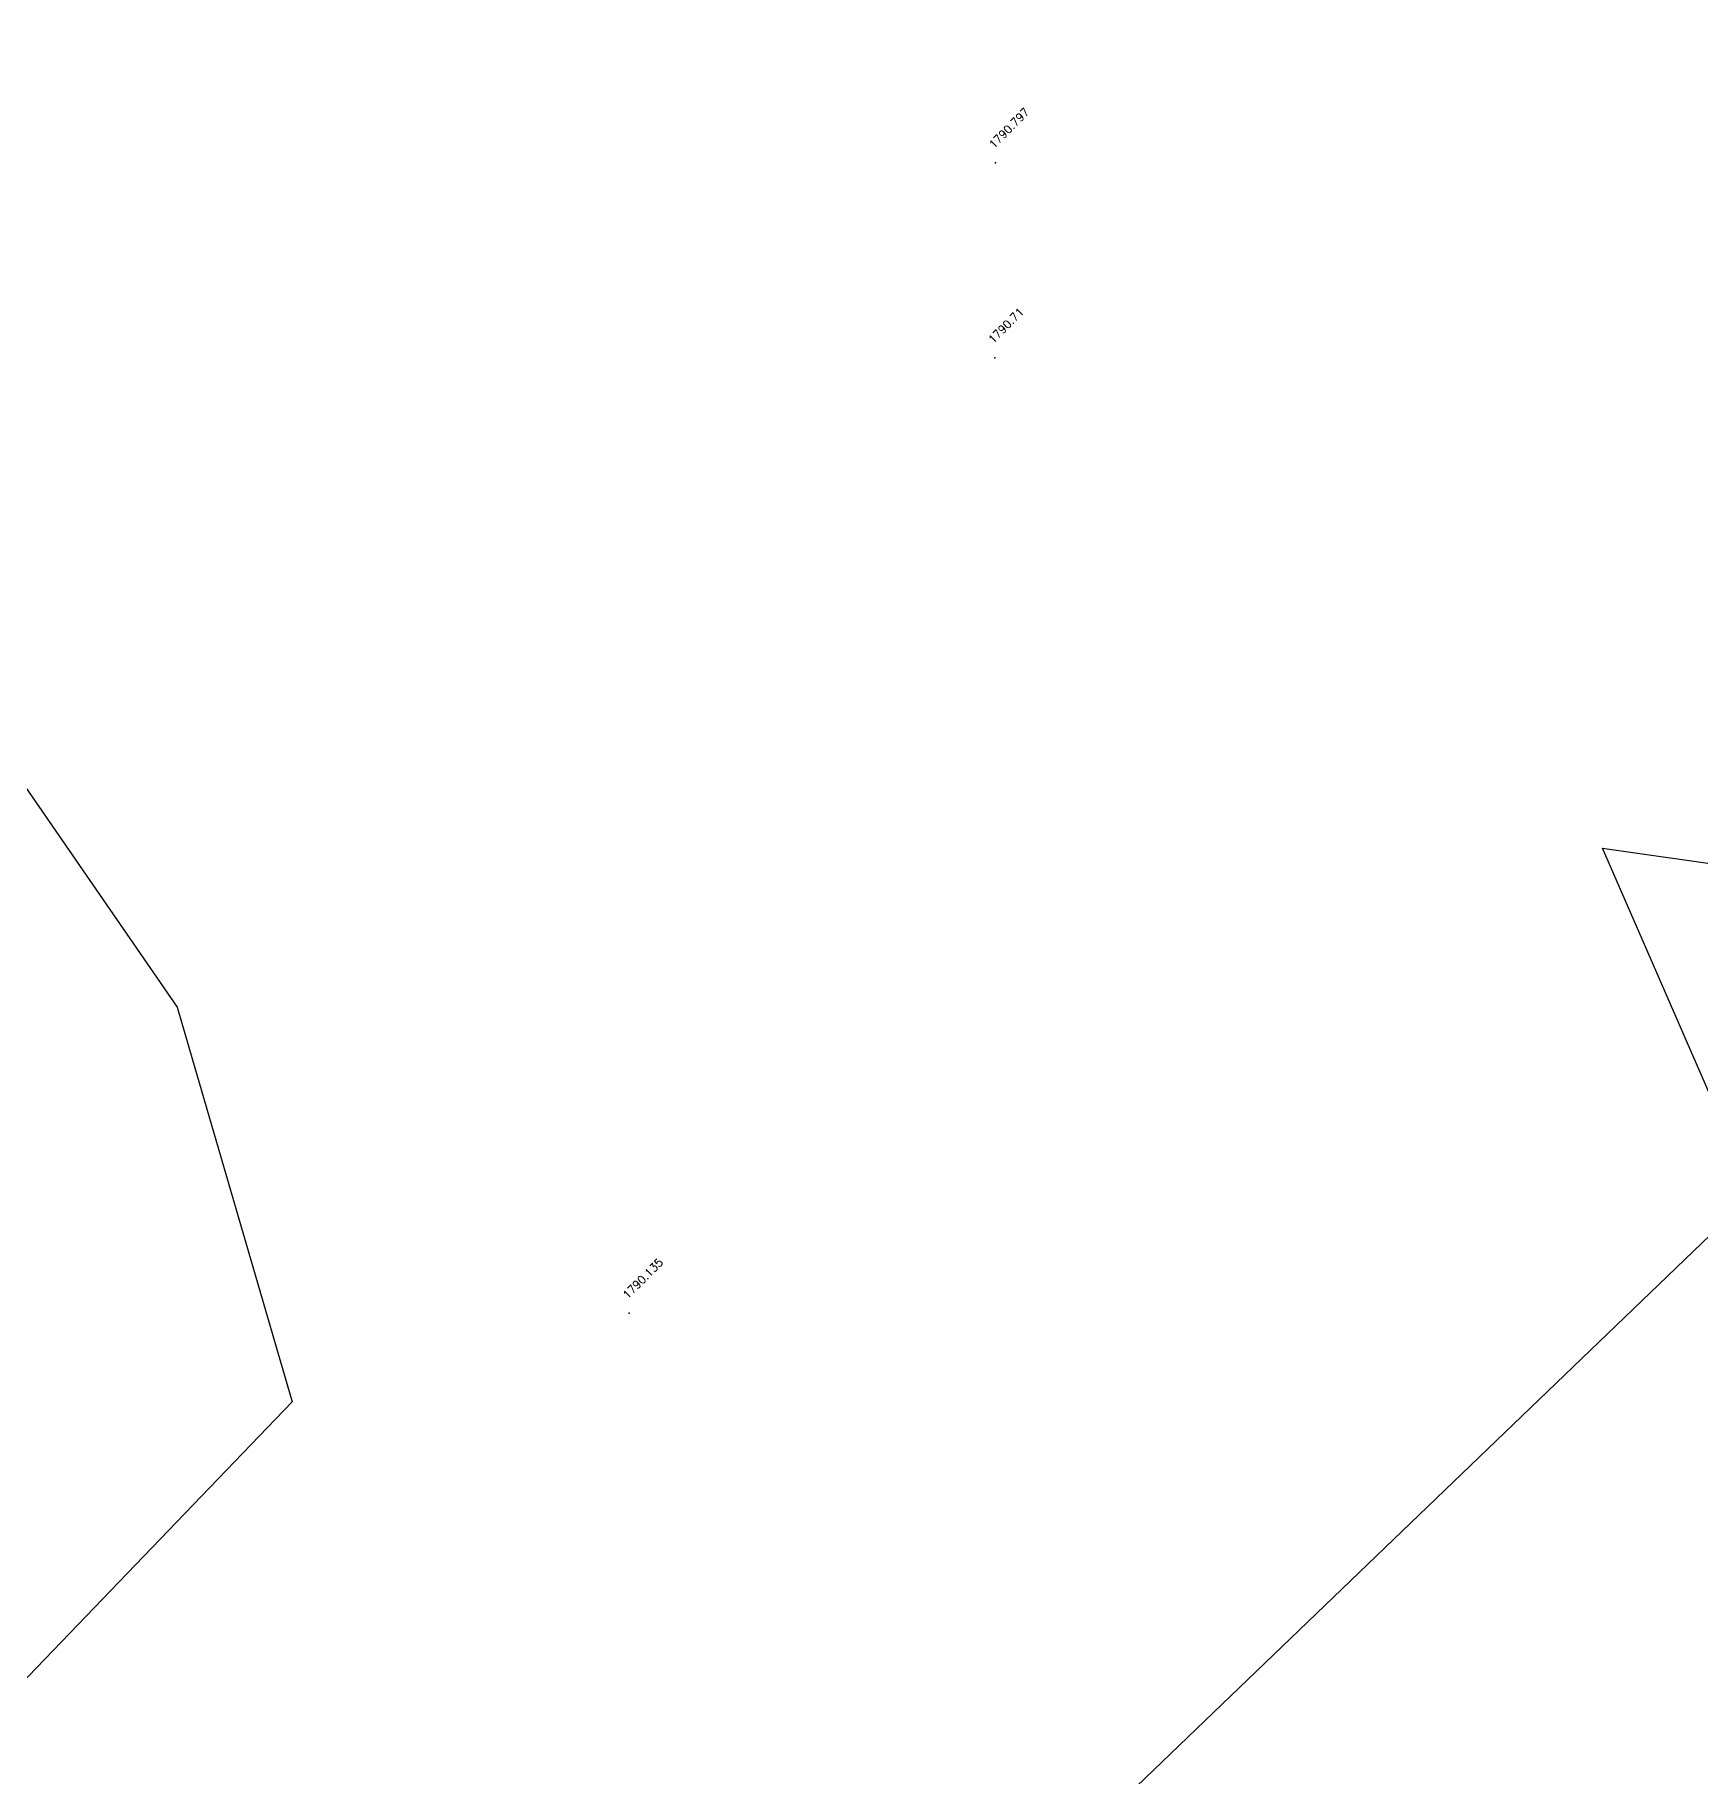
# Model space of a CAD drawing. Header units: inches. Extents: x 9956484 to 9957113, y 272553 to 273016.
# Drawn here: x 9956844.9 to 9956897, y 272811.9 to 272866.3 of the extents above; entities that cross this region are included whole.
import ezdxf
from ezdxf.enums import TextEntityAlignment as Align

# ---------------------------------------------------------------- set-up
doc = ezdxf.new("R2010")
doc.units = ezdxf.units.IN
doc.header["$MEASUREMENT"] = 0
for name, color, linetype in [('Contour', 4, 'Continuous'), ('Index_Contour', 8, 'Continuous'), ('Points', 7, 'Continuous'), ('Points-ELV', 6, 'Continuous'), ('Points-NUM', 4, 'Continuous'), ('Points-TXT', 3, 'Continuous')]:
    doc.layers.add(name, color=color, linetype=linetype)
doc.styles.add('romans', font='romans.shx')

# ---------------------------------------------------------------- blocks, each defined once
blk = doc.blocks.new('POINTS')
at = {"layer": 'Points'}
blk.add_line((0, 0), (0, 0), dxfattribs=at)
blk.add_point((0, 0), dxfattribs=at)
at = {"layer": 'Points-ELV', "style": 'romans'}
blk.add_attdef('ELEV', text='', height=1, rotation=45, dxfattribs=at).set_placement((0, 0), align=Align.BOTTOM_LEFT)
at = {"layer": 'Points-NUM', "style": 'romans'}
blk.add_attdef('PTNUM', text='', height=1, dxfattribs=at).set_placement((0, 0), align=Align.BOTTOM_RIGHT)
at = {"layer": 'Points-TXT', "style": 'romans'}
blk.add_attdef('DESC', text='', height=1, dxfattribs=at).set_placement((0, 0), align=Align.BOTTOM_RIGHT)

msp = doc.modelspace()

# ---------------------------------------------------------------- linework, layer by layer
at = {"layer": 'Contour', "elevation": 1791}
msp.add_lwpolyline([(9956794.476, 272737.608), (9956810.385, 272750.094), (9956831.899, 272764.547), (9956835.864, 272768.562), (9956838.616, 272769.139), (9956854.861, 272769.249), (9956860.543, 272770.69), (9956863.056, 272771.862), (9956864.231, 272774.503), (9956871.286, 272792.036), (9956870.924, 272795.647), (9956870.793, 272803.32), (9956898.629, 272830.075), (9956893.925, 272840.875), (9956906.27, 272839.116)], dxfattribs=at)
at = {"layer": 'Index_Contour', "elevation": 1790}
msp.add_lwpolyline([(9956906.723, 272916.042), (9956875.821, 272903.929), (9956874.303, 272903.915), (9956872.829, 272904.1), (9956873.101, 272903.127), (9956871.417, 272901.758), (9956852.729, 272888.102), (9956852.13, 272878.662), (9956837.767, 272871.983), (9956838.235, 272871.155), (9956840.112, 272849.352), (9956849.391, 272835.912), (9956852.982, 272823.579), (9956841.376, 272811.518), (9956838.677, 272806.58), (9956833.401, 272804.424), (9956823.558, 272802.203), (9956819.953, 272802.5), (9956819.567, 272792.303), (9956820.084, 272791.189), (9956823.262, 272773.902), (9956805, 272761.633), (9956794.089, 272753.069)], dxfattribs=at)

# ---------------------------------------------------------------- block references
at = {"layer": 'Points', "linetype": 'Continuous'}
ref = msp.add_blockref('POINTS', (9956874.954, 272862.291, 1790.797), dxfattribs=at)
ref.add_attrib('ELEV', '1790.797', dxfattribs={"layer": 'Points-ELV', "height": 0.25, "rotation": 45, "style": 'romans'}).set_placement((9956874.954, 272862.666, 1790.797), align=Align.BOTTOM_LEFT)
ref = msp.add_blockref('POINTS', (9956874.933, 272856.198, 1790.71), dxfattribs=at)
ref.add_attrib('ELEV', '1790.71', dxfattribs={"layer": 'Points-ELV', "height": 0.25, "rotation": 45, "style": 'romans'}).set_placement((9956874.933, 272856.573, 1790.71), align=Align.BOTTOM_LEFT)
ref = msp.add_blockref('POINTS', (9956863.512, 272826.348, 1790.135), dxfattribs=at)
ref.add_attrib('ELEV', '1790.135', dxfattribs={"layer": 'Points-ELV', "height": 0.25, "rotation": 45, "style": 'romans'}).set_placement((9956863.512, 272826.723, 1790.135), align=Align.BOTTOM_LEFT)

doc.saveas('drawing.dxf')
